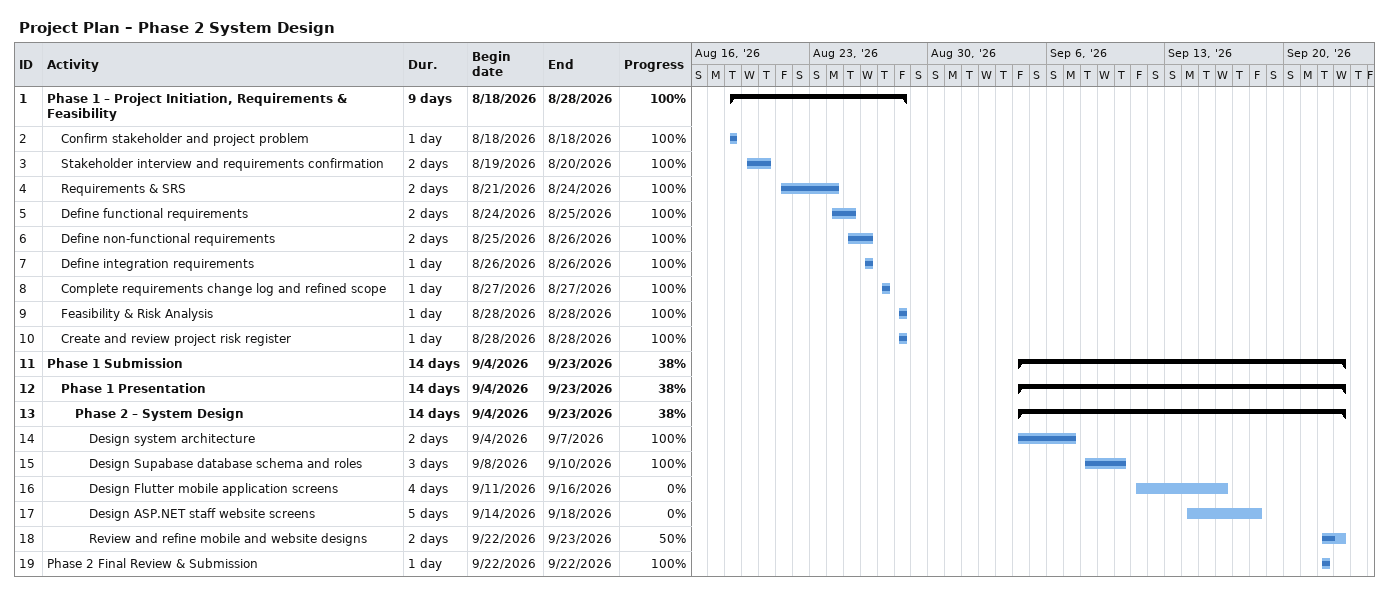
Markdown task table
Project Plan – Phase 2 System Design

| ID | Level | Task | Duration | Start | Finish | % complete |
|---|---|---|---|---|---|---|
| 1 | 1 | **Phase 1 – Project Initiation, Requirements & Feasibility** | 9d | 2026-08-18 | 2026-08-28 | 100 |
| 2 | 2 | Confirm stakeholder and project problem | 1d | 2026-08-18 | 2026-08-18 | 100 |
| 3 | 2 | Stakeholder interview and requirements confirmation | 2d | 2026-08-19 | 2026-08-20 | 100 |
| 4 | 2 | Requirements & SRS | 2d | 2026-08-21 | 2026-08-24 | 100 |
| 5 | 2 | Define functional requirements | 2d | 2026-08-24 | 2026-08-25 | 100 |
| 6 | 2 | Define non-functional requirements | 2d | 2026-08-25 | 2026-08-26 | 100 |
| 7 | 2 | Define integration requirements | 1d | 2026-08-26 | 2026-08-26 | 100 |
| 8 | 2 | Complete requirements change log and refined scope | 1d | 2026-08-27 | 2026-08-27 | 100 |
| 9 | 2 | Feasibility & Risk Analysis | 1d | 2026-08-28 | 2026-08-28 | 100 |
| 10 | 2 | Create and review project risk register | 1d | 2026-08-28 | 2026-08-28 | 100 |
| 11 | 1 | **Phase 1 Submission** | 14d | 2026-09-04 | 2026-09-23 | 38 |
| 12 | 2 | **Phase 1 Presentation** | 14d | 2026-09-04 | 2026-09-23 | 38 |
| 13 | 3 | **Phase 2 – System Design** | 14d | 2026-09-04 | 2026-09-23 | 38 |
| 14 | 4 | Design system architecture | 2d | 2026-09-04 | 2026-09-07 | 100 |
| 15 | 4 | Design Supabase database schema and roles | 3d | 2026-09-08 | 2026-09-10 | 100 |
| 16 | 4 | Design Flutter mobile application screens | 4d | 2026-09-11 | 2026-09-16 | 0 |
| 17 | 4 | Design ASP.NET staff website screens | 5d | 2026-09-14 | 2026-09-18 | 0 |
| 18 | 4 | Review and refine mobile and website designs | 2d | 2026-09-22 | 2026-09-23 | 50 |
| 19 | 1 | Phase 2 Final Review & Submission | 1d | 2026-09-22 | 2026-09-22 | 100 |
